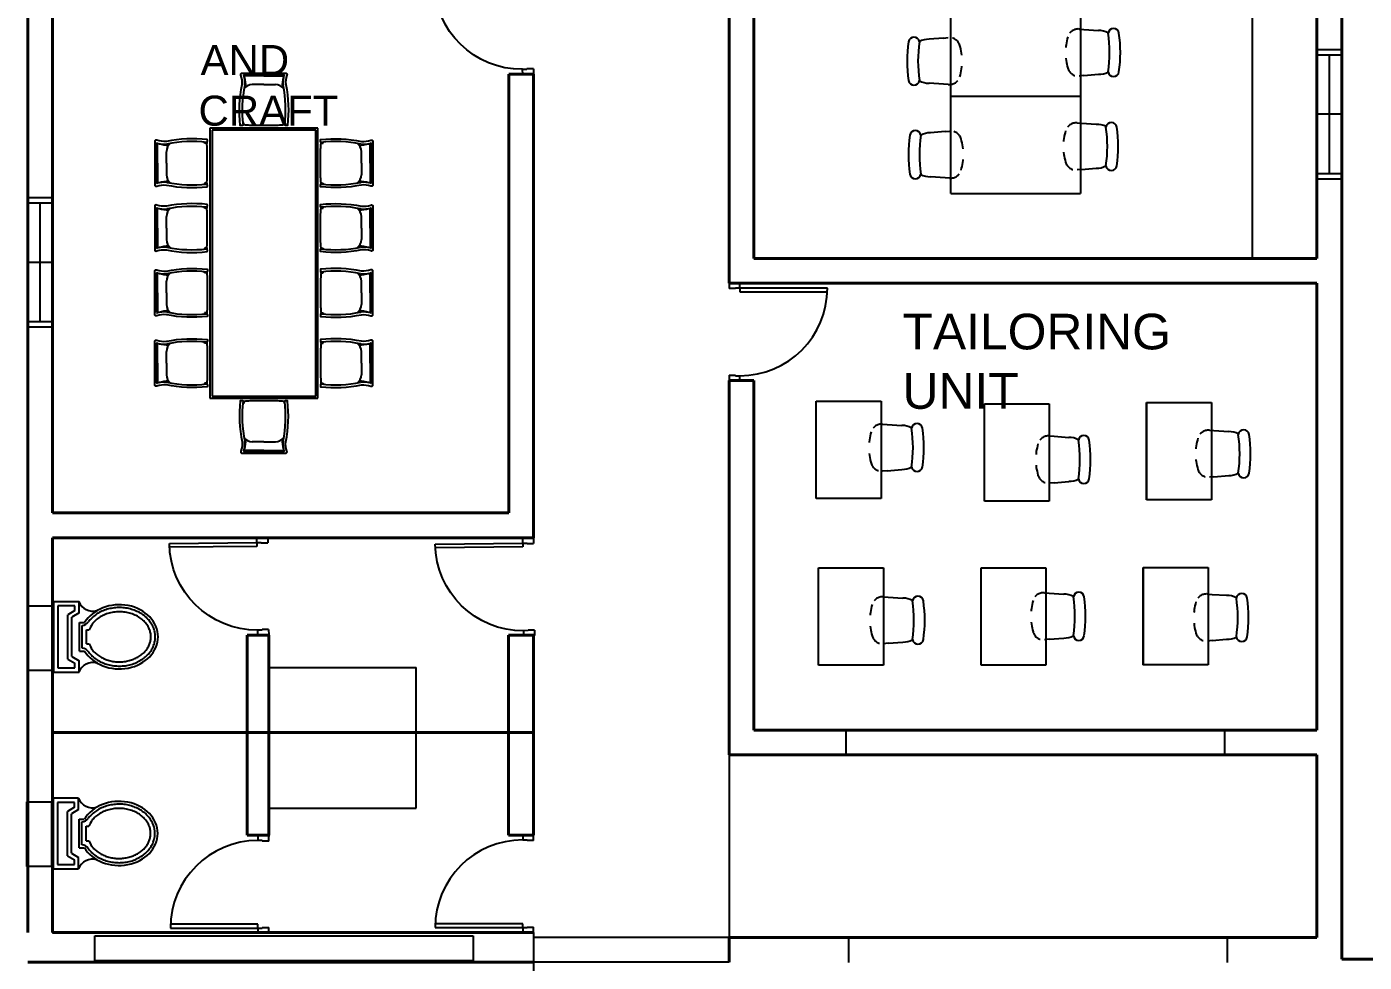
# Model space of a CAD drawing. Header units: metres. Extents: x 9 to 942, y 34 to 176.
# Drawn here: x 238.47 to 250.84, y 78.22 to 86.88 of the extents above; entities that cross this region are included whole.
import ezdxf

# ---------------------------------------------------------------- set-up
doc = ezdxf.new("R2010")
doc.units = ezdxf.units.M
doc.header["$LTSCALE"] = 0.01
doc.header["$MEASUREMENT"] = 0
doc.linetypes.add('HIDDEN2', pattern=[0.1875, 0.125, -0.0625])
for name, color, linetype in [('door space', 1, 'Continuous'), ('ELEVATION', 4, 'Continuous'), ('FURNITURE', 130, 'Continuous'), ('INBUILD', 81, 'Continuous'), ('STAIR', 231, 'Continuous'), ('TEXT', 141, 'Continuous'), ('WINDOW', 10, 'Continuous')]:
    doc.layers.add(name, color=color, linetype=linetype)
doc.layers.add('WALL', color=2, linetype='Continuous', lineweight=40)
doc.styles.get("Standard").update_dxf_attribs({"font": 'arial.ttf'})

msp = doc.modelspace()

# ---------------------------------------------------------------- linework, layer by layer
msp.add_line((238.706, 78.499), (238.704, 78.499))
at = {"layer": 'door space'}
for p, q in [((243.055, 86.439), (243.054, 86.484)), ((243.094, 86.484), (243.054, 86.484)), ((243.154, 86.49), (243.094, 86.489)), ((243.094, 86.484), (243.094, 86.489)), ((243.154, 86.49), (243.155, 86.44)), ((243.155, 86.44), (243.055, 86.439)), ((244.963, 84.505), (244.963, 84.455)), ((245.063, 84.505), (244.963, 84.505)), ((245.063, 84.46), (245.063, 84.505)), ((245.023, 84.455), (244.963, 84.455)), ((245.063, 84.46), (245.023, 84.46)), ((245.023, 84.455), (245.023, 84.46)), ((245.873, 84.46), (245.063, 84.46)), ((245.063, 84.46), (245.063, 84.425)), ((245.063, 84.425), (245.873, 84.425)), ((244.963, 83.655), (244.963, 83.605)), ((244.963, 83.655), (245.023, 83.655)), ((245.023, 83.65), (245.023, 83.655)), ((245.023, 83.65), (245.063, 83.65)), ((245.063, 83.605), (245.063, 83.65)), ((244.963, 83.605), (245.063, 83.605)), ((240.597, 82.151), (240.697, 82.152)), ((240.597, 82.106), (240.597, 82.151)), ((240.697, 82.152), (240.697, 82.102)), ((243.056, 82.145), (243.156, 82.146)), ((243.156, 82.146), (243.156, 82.096)), ((239.787, 82.098), (240.597, 82.106)), ((240.597, 82.071), (239.787, 82.063)), ((240.597, 82.106), (240.637, 82.107)), ((240.597, 82.106), (240.597, 82.071)), ((240.637, 82.102), (240.637, 82.107)), ((240.637, 82.102), (240.697, 82.102)), ((242.246, 82.092), (243.056, 82.1)), ((243.057, 82.065), (242.247, 82.057)), ((243.056, 82.1), (243.056, 82.145)), ((243.056, 82.1), (243.096, 82.101)), ((243.056, 82.1), (243.057, 82.065)), ((243.096, 82.096), (243.096, 82.101)), ((243.096, 82.096), (243.156, 82.096)), ((240.645, 81.297), (240.605, 81.296)), ((240.606, 81.251), (240.605, 81.296)), ((240.645, 81.297), (240.645, 81.302)), ((240.705, 81.302), (240.645, 81.302)), ((240.705, 81.302), (240.706, 81.252)), ((243.104, 81.291), (243.064, 81.29)), ((243.065, 81.245), (243.064, 81.29)), ((243.104, 81.291), (243.104, 81.296)), ((243.164, 81.296), (243.104, 81.296)), ((243.164, 81.296), (243.165, 81.246)), ((240.706, 81.252), (240.606, 81.251)), ((243.165, 81.246), (243.065, 81.245)), ((240.606, 79.394), (240.606, 79.349)), ((240.706, 79.394), (240.606, 79.394)), ((240.646, 79.349), (240.606, 79.349)), ((240.646, 79.349), (240.646, 79.344)), ((240.706, 79.344), (240.646, 79.344)), ((240.706, 79.344), (240.706, 79.394)), ((243.055, 79.399), (243.055, 79.354)), ((243.155, 79.399), (243.055, 79.399)), ((243.095, 79.354), (243.055, 79.354)), ((243.095, 79.354), (243.095, 79.349)), ((243.155, 79.349), (243.095, 79.349)), ((243.155, 79.349), (243.155, 79.399)), ((240.606, 78.574), (239.796, 78.574)), ((240.606, 78.539), (240.606, 78.574)), ((243.055, 78.579), (242.245, 78.579)), ((243.055, 78.544), (243.055, 78.579)), ((239.796, 78.539), (240.606, 78.539)), ((240.606, 78.539), (240.606, 78.494)), ((240.606, 78.539), (240.646, 78.539)), ((240.606, 78.494), (240.706, 78.494)), ((240.646, 78.544), (240.646, 78.539)), ((240.646, 78.544), (240.706, 78.544)), ((240.706, 78.494), (240.706, 78.544)), ((242.245, 78.544), (243.055, 78.544)), ((243.055, 78.544), (243.055, 78.499)), ((243.055, 78.544), (243.095, 78.544)), ((243.055, 78.499), (243.155, 78.499)), ((243.095, 78.549), (243.095, 78.544)), ((243.095, 78.549), (243.155, 78.549)), ((243.155, 78.499), (243.155, 78.549))]:
    msp.add_line(p, q, dxfattribs=at)
at = {"layer": 'door space', "extrusion": (0, 0, -1)}
for centre in [(243.046, 87.294), (240.597, 82.106), (243.056, 82.1)]:
    msp.add_ellipse(centre, major_axis=(-0.578, 0.567), ratio=1, start_param=3.926991, end_param=5.497787, dxfattribs=at)
at = {"layer": 'door space'}
for centre, major_axis in [((245.063, 84.46), (0.573, 0.573)), ((240.606, 78.539), (-0.573, -0.573)), ((243.055, 78.544), (-0.573, -0.573))]:
    msp.add_ellipse(centre, major_axis=major_axis, ratio=1, start_param=3.926991, end_param=5.497787, dxfattribs=at)
at = {"layer": 'ELEVATION'}
for p, q in [((240.706, 80.949), (242.069, 80.949)), ((242.069, 80.349), (242.069, 80.949)), ((242.069, 79.649), (242.069, 80.349)), ((244.963, 80.141), (244.963, 78.453)), ((240.706, 79.649), (242.069, 79.649)), ((243.156, 78.499), (243.156, 75.071))]:
    msp.add_line(p, q, dxfattribs=at)
at = {"layer": 'FURNITURE'}
for p, q in [((247.014, 85.335), (247.014, 88.935)), ((248.214, 88.935), (248.214, 85.335)), ((248.245, 86.854), (248.38, 86.844)), ((246.948, 86.774), (246.813, 86.762)), ((240.661, 86.433), (240.478, 86.433)), ((240.661, 86.424), (240.478, 86.424)), ((240.661, 86.424), (240.478, 86.424)), ((240.661, 86.433), (240.845, 86.433)), ((240.661, 86.424), (240.845, 86.424)), ((240.661, 86.424), (240.845, 86.424)), ((246.948, 86.346), (246.813, 86.356)), ((248.245, 86.426), (248.38, 86.438)), ((240.661, 86.343), (240.554, 86.343)), ((240.661, 86.343), (240.768, 86.343)), ((247.014, 86.235), (248.214, 86.235)), ((240.476, 85.989), (240.466, 85.989)), ((240.476, 85.989), (240.467, 85.985)), ((240.477, 85.97), (240.476, 85.989)), ((240.845, 85.97), (240.847, 85.989)), ((240.847, 85.989), (240.856, 85.989)), ((240.847, 85.989), (240.856, 85.985)), ((248.225, 85.985), (248.36, 85.976)), ((240.161, 85.941), (240.161, 83.441)), ((241.161, 85.941), (240.161, 85.941)), ((240.181, 85.921), (240.181, 83.461)), ((241.141, 85.921), (240.181, 85.921)), ((241.141, 83.461), (241.141, 85.921)), ((241.161, 83.441), (241.161, 85.941)), ((246.961, 85.909), (246.826, 85.897)), ((239.669, 85.616), (239.669, 85.799)), ((239.677, 85.616), (239.677, 85.799)), ((239.678, 85.616), (239.678, 85.799)), ((240.113, 85.801), (240.113, 85.811)), ((240.113, 85.801), (240.117, 85.81)), ((240.132, 85.799), (240.113, 85.801)), ((241.19, 85.799), (241.209, 85.801)), ((241.209, 85.801), (241.205, 85.81)), ((241.209, 85.801), (241.209, 85.811)), ((241.644, 85.616), (241.644, 85.799)), ((241.644, 85.616), (241.644, 85.799)), ((241.653, 85.616), (241.653, 85.799)), ((239.669, 85.616), (239.669, 85.432)), ((239.677, 85.616), (239.677, 85.432)), ((239.678, 85.616), (239.678, 85.432)), ((239.759, 85.616), (239.759, 85.722)), ((239.759, 85.616), (239.759, 85.509)), ((241.563, 85.616), (241.563, 85.722)), ((241.563, 85.616), (241.563, 85.509)), ((241.644, 85.616), (241.644, 85.432)), ((241.644, 85.616), (241.644, 85.432)), ((241.653, 85.616), (241.653, 85.432)), ((246.961, 85.481), (246.826, 85.49)), ((248.225, 85.557), (248.36, 85.569)), ((240.132, 85.432), (240.113, 85.43)), ((240.113, 85.43), (240.113, 85.42)), ((240.113, 85.43), (240.117, 85.421)), ((241.19, 85.432), (241.209, 85.43)), ((241.209, 85.43), (241.205, 85.421)), ((241.209, 85.43), (241.209, 85.42)), ((247.014, 85.335), (248.214, 85.335)), ((239.669, 85.016), (239.669, 85.199)), ((239.677, 85.016), (239.677, 85.199)), ((239.678, 85.016), (239.678, 85.199)), ((239.759, 85.016), (239.759, 85.122)), ((240.113, 85.201), (240.113, 85.211)), ((240.113, 85.201), (240.117, 85.21)), ((240.132, 85.199), (240.113, 85.201)), ((241.19, 85.199), (241.209, 85.201)), ((241.209, 85.201), (241.205, 85.21)), ((241.209, 85.201), (241.209, 85.211)), ((241.563, 85.016), (241.563, 85.122)), ((241.644, 85.016), (241.644, 85.199)), ((241.644, 85.016), (241.644, 85.199)), ((241.653, 85.016), (241.653, 85.199)), ((239.669, 85.016), (239.669, 84.832)), ((239.677, 85.016), (239.677, 84.832)), ((239.678, 85.016), (239.678, 84.832)), ((239.759, 85.016), (239.759, 84.909)), ((241.563, 85.016), (241.563, 84.909)), ((241.644, 85.016), (241.644, 84.832)), ((241.644, 85.016), (241.644, 84.832)), ((241.653, 85.016), (241.653, 84.832)), ((240.132, 84.832), (240.113, 84.83)), ((240.113, 84.83), (240.113, 84.82)), ((240.113, 84.83), (240.117, 84.821)), ((241.19, 84.832), (241.209, 84.83)), ((241.209, 84.83), (241.205, 84.821)), ((241.209, 84.83), (241.209, 84.82)), ((239.669, 84.416), (239.669, 84.6)), ((239.677, 84.416), (239.677, 84.6)), ((239.678, 84.416), (239.678, 84.6)), ((239.759, 84.416), (239.759, 84.523)), ((240.113, 84.602), (240.113, 84.611)), ((240.113, 84.602), (240.117, 84.611)), ((240.132, 84.6), (240.113, 84.602)), ((241.19, 84.6), (241.209, 84.602)), ((241.209, 84.602), (241.205, 84.611)), ((241.209, 84.602), (241.209, 84.611)), ((241.563, 84.416), (241.563, 84.523)), ((241.644, 84.416), (241.644, 84.6)), ((241.644, 84.416), (241.644, 84.6)), ((241.653, 84.416), (241.653, 84.6)), ((239.669, 84.416), (239.669, 84.233)), ((239.677, 84.416), (239.677, 84.233)), ((239.678, 84.416), (239.678, 84.233)), ((239.759, 84.416), (239.759, 84.309)), ((241.563, 84.416), (241.563, 84.309)), ((241.644, 84.416), (241.644, 84.233)), ((241.644, 84.416), (241.644, 84.233)), ((241.653, 84.416), (241.653, 84.233)), ((240.132, 84.232), (240.113, 84.231)), ((240.113, 84.231), (240.117, 84.222)), ((240.113, 84.231), (240.113, 84.221)), ((241.19, 84.232), (241.209, 84.231)), ((241.209, 84.231), (241.205, 84.222)), ((241.209, 84.231), (241.209, 84.221)), ((239.669, 83.766), (239.669, 83.95)), ((239.677, 83.766), (239.677, 83.95)), ((239.678, 83.766), (239.678, 83.95)), ((240.113, 83.952), (240.113, 83.961)), ((240.113, 83.952), (240.117, 83.961)), ((240.132, 83.95), (240.113, 83.952)), ((241.19, 83.95), (241.209, 83.952)), ((241.209, 83.952), (241.205, 83.961)), ((241.209, 83.952), (241.209, 83.961)), ((241.644, 83.766), (241.644, 83.95)), ((241.644, 83.766), (241.644, 83.95)), ((241.653, 83.766), (241.653, 83.95)), ((239.669, 83.766), (239.669, 83.583)), ((239.677, 83.766), (239.677, 83.583)), ((239.678, 83.766), (239.678, 83.583)), ((239.759, 83.766), (239.759, 83.873)), ((239.759, 83.766), (239.759, 83.659)), ((241.563, 83.766), (241.563, 83.873)), ((241.563, 83.766), (241.563, 83.659)), ((241.644, 83.766), (241.644, 83.583)), ((241.644, 83.766), (241.644, 83.583)), ((241.653, 83.766), (241.653, 83.583)), ((240.132, 83.582), (240.113, 83.581)), ((240.113, 83.581), (240.117, 83.572)), ((240.113, 83.581), (240.113, 83.571)), ((241.19, 83.582), (241.209, 83.581)), ((241.209, 83.581), (241.205, 83.572)), ((241.209, 83.581), (241.209, 83.571)), ((240.161, 83.441), (241.161, 83.441)), ((240.181, 83.461), (241.141, 83.461)), ((240.476, 83.393), (240.466, 83.393)), ((240.476, 83.393), (240.467, 83.397)), ((240.477, 83.412), (240.476, 83.393)), ((240.845, 83.412), (240.847, 83.393)), ((240.847, 83.393), (240.856, 83.397)), ((240.847, 83.393), (240.856, 83.393)), ((245.77, 82.514), (245.77, 83.414)), ((245.77, 83.414), (246.37, 83.414)), ((246.37, 83.414), (246.37, 82.514)), ((247.325, 82.488), (247.325, 83.388)), ((247.325, 83.388), (247.925, 83.388)), ((247.925, 83.388), (247.925, 82.488)), ((248.825, 82.502), (248.825, 83.402)), ((248.825, 83.402), (249.425, 83.402)), ((248.825, 83.388), (248.825, 82.502)), ((249.425, 83.402), (249.425, 82.502)), ((246.427, 83.199), (246.562, 83.189)), ((249.449, 83.142), (249.585, 83.132)), ((240.661, 83.039), (240.554, 83.039)), ((240.661, 83.039), (240.768, 83.039)), ((247.97, 83.089), (248.105, 83.079)), ((240.661, 82.958), (240.478, 82.958)), ((240.661, 82.957), (240.478, 82.957)), ((240.661, 82.949), (240.478, 82.949)), ((240.661, 82.958), (240.845, 82.958)), ((240.661, 82.957), (240.845, 82.957)), ((240.661, 82.949), (240.845, 82.949)), ((246.427, 82.771), (246.562, 82.783)), ((247.97, 82.66), (248.105, 82.672)), ((249.449, 82.714), (249.585, 82.726)), ((246.37, 82.514), (245.77, 82.514)), ((247.925, 82.488), (247.325, 82.488)), ((249.425, 82.502), (248.825, 82.502)), ((245.791, 80.973), (245.791, 81.873)), ((245.791, 81.873), (246.391, 81.873)), ((246.391, 81.873), (246.391, 80.973)), ((247.295, 80.971), (247.295, 81.871)), ((247.295, 81.871), (247.895, 81.871)), ((247.895, 81.871), (247.895, 80.971)), ((248.795, 80.974), (248.795, 81.874)), ((248.795, 81.874), (249.395, 81.874)), ((248.795, 81.871), (248.795, 80.971)), ((249.395, 81.874), (249.395, 80.974)), ((246.436, 81.602), (246.571, 81.592)), ((247.924, 81.639), (248.059, 81.629)), ((249.431, 81.627), (249.566, 81.618)), ((246.436, 81.174), (246.571, 81.186)), ((247.924, 81.211), (248.059, 81.223)), ((249.431, 81.199), (249.566, 81.211)), ((246.391, 80.973), (245.791, 80.973)), ((247.797, 80.971), (247.295, 80.971)), ((247.895, 80.971), (247.295, 80.971)), ((249.395, 80.974), (248.795, 80.974))]:
    msp.add_line(p, q, dxfattribs=at)
at = {"layer": 'FURNITURE', "linetype": 'Continuous'}
for p, q in [((238.951, 81.559, -0.001), (238.716, 81.559, -0.001)), ((238.716, 81.559, -0.001), (238.716, 80.907, -0.001)), ((238.951, 81.455, -0.001), (238.951, 81.559, -0.001)), ((238.755, 81.52, -0.001), (238.755, 80.946, -0.001)), ((238.911, 81.52, -0.001), (238.755, 81.52, -0.001)), ((238.911, 81.477, -0.001), (238.846, 81.438, -0.001)), ((238.846, 81.028, -0.001), (238.846, 81.438, -0.001)), ((238.951, 81.455, -0.001), (238.885, 81.416, -0.001)), ((238.885, 81.051, -0.001), (238.885, 81.416, -0.001)), ((238.911, 81.477, -0.001), (238.911, 81.52, -0.001)), ((238.955, 81.366, -0.001), (239.003, 81.366, -0.001)), ((238.955, 81.102, -0.001), (238.955, 81.366, -0.001)), ((238.981, 81.128, -0.001), (238.981, 81.34, -0.001)), ((239.02, 81.3, -0.001), (239.045, 81.3, -0.001)), ((239.02, 81.168, -0.001), (239.02, 81.3, -0.001)), ((239.02, 81.168, -0.001), (239.045, 81.168, -0.001)), ((238.885, 81.051, -0.001), (238.951, 81.011, -0.001)), ((238.955, 81.102, -0.001), (239.003, 81.102, -0.001)), ((238.755, 80.946, -0.001), (238.911, 80.946, -0.001)), ((238.846, 81.028, -0.001), (238.911, 80.989, -0.001)), ((238.911, 80.946, -0.001), (238.911, 80.989, -0.001)), ((238.951, 80.907, -0.001), (238.951, 81.011, -0.001)), ((238.716, 80.907, -0.001), (238.951, 80.907, -0.001)), ((238.947, 79.74, -0.001), (238.713, 79.74, -0.001)), ((238.713, 79.74, -0.001), (238.713, 79.088, -0.001)), ((238.752, 79.701, -0.001), (238.752, 79.127, -0.001)), ((238.908, 79.701, -0.001), (238.752, 79.701, -0.001)), ((238.908, 79.658, -0.001), (238.908, 79.701, -0.001)), ((238.947, 79.636, -0.001), (238.947, 79.74, -0.001)), ((238.908, 79.658, -0.001), (238.843, 79.619, -0.001)), ((238.843, 79.209, -0.001), (238.843, 79.619, -0.001)), ((238.947, 79.636, -0.001), (238.882, 79.597, -0.001)), ((238.882, 79.231, -0.001), (238.882, 79.597, -0.001)), ((238.952, 79.546, -0.001), (239, 79.546, -0.001)), ((238.952, 79.283, -0.001), (238.952, 79.546, -0.001)), ((238.978, 79.309, -0.001), (238.978, 79.521, -0.001)), ((239.017, 79.481, -0.001), (239.042, 79.481, -0.001)), ((239.017, 79.348, -0.001), (239.017, 79.481, -0.001)), ((239.017, 79.348, -0.001), (239.042, 79.348, -0.001)), ((238.843, 79.209, -0.001), (238.908, 79.17, -0.001)), ((238.882, 79.231, -0.001), (238.947, 79.192, -0.001)), ((238.947, 79.088, -0.001), (238.947, 79.192, -0.001)), ((238.952, 79.283, -0.001), (239, 79.283, -0.001)), ((238.713, 79.088, -0.001), (238.947, 79.088, -0.001)), ((238.752, 79.127, -0.001), (238.908, 79.127, -0.001)), ((238.908, 79.127, -0.001), (238.908, 79.17, -0.001))]:
    msp.add_line(p, q, dxfattribs=at)
at = {"layer": 'FURNITURE', "linetype": 'HIDDEN2', "ltscale": 0.03}
for points in [[(248.245, 86.426), (248.202, 86.422, -0.358502), (248.096, 86.495, -0.141508), (248.096, 86.784, -0.358502), (248.202, 86.857), (248.245, 86.854)], [(246.948, 86.774), (246.991, 86.778, -0.358502), (247.098, 86.705, -0.141508), (247.098, 86.416, -0.358502), (246.991, 86.343), (246.948, 86.346)], [(248.225, 85.557), (248.182, 85.553, -0.358502), (248.076, 85.626, -0.141508), (248.076, 85.915, -0.358502), (248.182, 85.988), (248.225, 85.985)], [(246.961, 85.909), (247.004, 85.913, -0.358502), (247.11, 85.84, -0.141508), (247.11, 85.551, -0.358502), (247.004, 85.478), (246.961, 85.481)], [(246.427, 82.771), (246.384, 82.767, -0.358502), (246.278, 82.84, -0.141508), (246.278, 83.129, -0.358502), (246.384, 83.202), (246.427, 83.199)], [(249.449, 82.714), (249.407, 82.71, -0.358502), (249.3, 82.783, -0.141508), (249.3, 83.072, -0.358502), (249.407, 83.145), (249.449, 83.142)], [(247.97, 82.66), (247.927, 82.657, -0.358502), (247.821, 82.73, -0.141508), (247.821, 83.019, -0.358502), (247.927, 83.092), (247.97, 83.089)], [(246.436, 81.174), (246.393, 81.17, -0.358502), (246.287, 81.243, -0.141508), (246.287, 81.532, -0.358502), (246.393, 81.605), (246.436, 81.602)], [(247.924, 81.211), (247.881, 81.207, -0.358502), (247.775, 81.28, -0.141508), (247.775, 81.569, -0.358502), (247.881, 81.642), (247.924, 81.639)], [(249.431, 81.199), (249.388, 81.195, -0.358502), (249.282, 81.268, -0.141508), (249.282, 81.557, -0.358502), (249.388, 81.63), (249.431, 81.627)]]:
    msp.add_lwpolyline(points, format="xyb", dxfattribs=at)
at = {"layer": 'FURNITURE'}
for points in [[(240.873, 86.431, 0.102523), (240.863, 86.343, -0.080461), (240.879, 85.966, -0.3023), (240.854, 85.969, 0.197932), (240.845, 85.97, -0.028193), (240.791, 85.966), (240.661, 85.966), (240.531, 85.966, -0.028193), (240.477, 85.97, 0.197932), (240.468, 85.969, -0.3023), (240.443, 85.966, -0.080461), (240.459, 86.343, 0.102523), (240.449, 86.431, -0.587111), (240.46, 86.45), (240.862, 86.45, -0.587111)], [(239.671, 85.404, -0.102523), (239.759, 85.414, 0.080461), (240.136, 85.398, 0.3023), (240.133, 85.423, -0.197932), (240.132, 85.432, 0.028193), (240.136, 85.486), (240.136, 85.616), (240.136, 85.746, 0.028193), (240.132, 85.8, -0.197932), (240.133, 85.809, 0.3023), (240.136, 85.834, 0.080461), (239.759, 85.818, -0.102523), (239.671, 85.828, 0.587111), (239.652, 85.817), (239.652, 85.415, 0.587111)], [(241.651, 85.404, 0.102523), (241.563, 85.414, -0.080461), (241.186, 85.398, -0.3023), (241.189, 85.423, 0.197932), (241.19, 85.432, -0.028193), (241.186, 85.486), (241.186, 85.616), (241.186, 85.746, -0.028193), (241.19, 85.8, 0.197932), (241.189, 85.809, -0.3023), (241.186, 85.834, -0.080461), (241.563, 85.818, 0.102523), (241.651, 85.828, -0.587111), (241.67, 85.817), (241.67, 85.415, -0.587111)], [(239.671, 84.804, -0.102523), (239.759, 84.814, 0.080461), (240.136, 84.798, 0.3023), (240.133, 84.823, -0.197932), (240.132, 84.832, 0.028193), (240.136, 84.886), (240.136, 85.016), (240.136, 85.146, 0.028193), (240.132, 85.2, -0.197932), (240.133, 85.209, 0.3023), (240.136, 85.234, 0.080461), (239.759, 85.218, -0.102523), (239.671, 85.228, 0.587111), (239.652, 85.217), (239.652, 84.815, 0.587111)], [(241.651, 84.804, 0.102523), (241.563, 84.814, -0.080461), (241.186, 84.798, -0.3023), (241.189, 84.823, 0.197932), (241.19, 84.832, -0.028193), (241.186, 84.886), (241.186, 85.016), (241.186, 85.146, -0.028193), (241.19, 85.2, 0.197932), (241.189, 85.209, -0.3023), (241.186, 85.234, -0.080461), (241.563, 85.218, 0.102523), (241.651, 85.228, -0.587111), (241.67, 85.217), (241.67, 84.815, -0.587111)], [(239.671, 84.628, 0.102523), (239.759, 84.618, -0.080461), (240.136, 84.634, -0.3023), (240.133, 84.609, 0.197932), (240.132, 84.6, -0.028193), (240.136, 84.546), (240.136, 84.416), (240.136, 84.286, -0.028193), (240.132, 84.232, 0.197932), (240.133, 84.223, -0.3023), (240.136, 84.198, -0.080461), (239.759, 84.214, 0.102523), (239.671, 84.204, -0.587111), (239.652, 84.215), (239.652, 84.617, -0.587111)], [(241.651, 84.628, -0.102523), (241.563, 84.618, 0.080461), (241.186, 84.634, 0.3023), (241.189, 84.609, -0.197932), (241.19, 84.6, 0.028193), (241.186, 84.546), (241.186, 84.416), (241.186, 84.286, 0.028193), (241.19, 84.232, -0.197932), (241.189, 84.223, 0.3023), (241.186, 84.198, 0.080461), (241.563, 84.214, -0.102523), (241.651, 84.204, 0.587111), (241.67, 84.215), (241.67, 84.617, 0.587111)], [(239.671, 83.978, 0.102523), (239.759, 83.968, -0.080461), (240.136, 83.984, -0.3023), (240.133, 83.959, 0.197932), (240.132, 83.95, -0.028193), (240.136, 83.896), (240.136, 83.766), (240.136, 83.636, -0.028193), (240.132, 83.582, 0.197932), (240.133, 83.573, -0.3023), (240.136, 83.548, -0.080461), (239.759, 83.564, 0.102523), (239.671, 83.554, -0.587111), (239.652, 83.565), (239.652, 83.967, -0.587111)], [(241.651, 83.978, -0.102523), (241.563, 83.968, 0.080461), (241.186, 83.984, 0.3023), (241.189, 83.959, -0.197932), (241.19, 83.95, 0.028193), (241.186, 83.896), (241.186, 83.766), (241.186, 83.636, 0.028193), (241.19, 83.582, -0.197932), (241.189, 83.573, 0.3023), (241.186, 83.548, 0.080461), (241.563, 83.564, -0.102523), (241.651, 83.554, 0.587111), (241.67, 83.565), (241.67, 83.967, 0.587111)], [(240.873, 82.951, -0.102523), (240.863, 83.039, 0.080461), (240.879, 83.416, 0.3023), (240.854, 83.413, -0.197932), (240.845, 83.412, 0.028193), (240.791, 83.416), (240.661, 83.416), (240.531, 83.416, 0.028193), (240.477, 83.412, -0.197932), (240.468, 83.413, 0.3023), (240.443, 83.416, 0.080461), (240.459, 83.039, -0.102523), (240.449, 82.951, 0.587111), (240.46, 82.932), (240.862, 82.932, 0.587111)]]:
    msp.add_lwpolyline(points, format="xyb", close=True, dxfattribs=at)
for centre, radius, start, end in [((248.52, 86.811), 0.0508, 8.4555, 171.5445), ((247.829, 86.56), 1.219, 171.5445, 188.4555), ((246.674, 86.732), 0.0508, 8.4555, 171.5445), ((247.93, 86.56), 1.219, 171.5445, 188.4555), ((246.813, 86.559), 0.203, 90, 116.2122), ((248.38, 86.641), 0.203, 63.618, 90), ((247.264, 86.64), 1.219, 351.5445, 8.4555), ((247.364, 86.64), 1.219, 351.5445, 8.4555), ((240.478, 86.43), 0.00242, 100.345, 201.3742), ((240.244, 86.363), 0.241, 354.5513, 15.9626), ((240.478, 86.424), 0.000725, 87.3762, 197.5208), ((240.478, 86.423), 0.000433, 71.7715, 189.2202), ((240.178, 86.315), 0.317, 1.1591, 17.5641), ((241.145, 86.315), 0.317, 162.4359, 178.8409), ((241.078, 86.363), 0.241, 164.0374, 185.4487), ((240.845, 86.43), 0.00242, 338.6258, 79.655), ((240.845, 86.423), 0.000433, 350.7798, 108.2285), ((240.845, 86.424), 0.000725, 342.4792, 92.6238), ((246.674, 86.388), 0.0508, 188.4555, 351.5445), ((246.813, 86.559), 0.203, 243.618, 270), ((248.38, 86.641), 0.203, 270, 296.2122), ((248.52, 86.468), 0.0508, 188.4555, 351.5445), ((241.614, 86.106), 1.154, 168.4357, 186.8363), ((240.555, 86.245), 0.0978, 90.5164, 143.1927), ((240.767, 86.245), 0.0978, 36.8073, 89.4836), ((239.708, 86.106), 1.154, 353.1637, 11.5643), ((248.5, 85.943), 0.0508, 8.4555, 171.5445), ((240.474, 85.958), 0.012, 71.7536, 116.5375), ((240.849, 85.958), 0.012, 63.4625, 108.2464), ((247.842, 85.695), 1.219, 171.5445, 188.4555), ((246.686, 85.867), 0.0508, 8.4555, 171.5445), ((247.943, 85.695), 1.219, 171.5445, 188.4555), ((246.826, 85.694), 0.203, 90, 116.2122), ((248.36, 85.772), 0.203, 63.618, 90), ((247.244, 85.771), 1.219, 351.5445, 8.4555), ((247.344, 85.771), 1.219, 351.5445, 8.4555), ((239.672, 85.799), 0.00242, 68.6258, 169.655), ((239.739, 86.033), 0.241, 254.0374, 275.4487), ((239.678, 85.799), 0.000725, 72.4792, 182.6238), ((239.679, 85.799), 0.000433, 80.7798, 198.2285), ((239.787, 86.099), 0.317, 252.4359, 268.8409), ((239.857, 85.722), 0.0978, 126.8073, 179.4836), ((239.996, 84.662), 1.154, 83.1637, 101.5643), ((240.144, 85.803), 0.012, 153.4625, 198.2464), ((241.326, 84.662), 1.154, 78.4357, 96.8363), ((241.178, 85.803), 0.012, 341.7536, 26.5375), ((241.465, 85.722), 0.0978, 0.5164, 53.1927), ((241.535, 86.099), 0.317, 271.1591, 287.5641), ((241.583, 86.033), 0.241, 264.5513, 285.9626), ((241.643, 85.799), 0.000433, 341.7715, 99.2202), ((241.644, 85.799), 0.000725, 357.3762, 107.5208), ((241.65, 85.799), 0.00242, 10.345, 111.3742), ((239.857, 85.51), 0.0978, 180.5164, 233.1927), ((241.465, 85.51), 0.0978, 306.8073, 359.4836), ((246.686, 85.523), 0.0508, 188.4555, 351.5445), ((246.826, 85.694), 0.203, 243.618, 270), ((248.36, 85.772), 0.203, 270, 296.2122), ((248.5, 85.599), 0.0508, 188.4555, 351.5445), ((239.672, 85.432), 0.00242, 190.345, 291.3742), ((239.739, 85.198), 0.241, 84.5513, 105.9626), ((239.678, 85.432), 0.000725, 177.3762, 287.5208), ((239.679, 85.432), 0.000433, 161.7715, 279.2202), ((239.787, 85.132), 0.317, 91.1591, 107.5641), ((239.996, 86.569), 1.154, 258.4357, 276.8363), ((240.144, 85.428), 0.012, 161.7536, 206.5375), ((241.326, 86.569), 1.154, 263.1637, 281.5643), ((241.178, 85.428), 0.012, 333.4625, 18.2464), ((241.535, 85.132), 0.317, 72.4359, 88.8409), ((241.583, 85.198), 0.241, 74.0374, 95.4487), ((241.643, 85.432), 0.000433, 260.7798, 18.2285), ((241.644, 85.432), 0.000725, 252.4792, 2.6238), ((241.65, 85.432), 0.00242, 248.6258, 349.655), ((239.672, 85.199), 0.00242, 68.6258, 169.655), ((239.739, 85.433), 0.241, 254.0374, 275.4487), ((239.678, 85.199), 0.000725, 72.4792, 182.6238), ((239.679, 85.199), 0.000433, 80.7798, 198.2285), ((239.787, 85.499), 0.317, 252.4359, 268.8409), ((239.857, 85.122), 0.0978, 126.8073, 179.4836), ((239.996, 84.062), 1.154, 83.1637, 101.5643), ((240.144, 85.203), 0.012, 153.4625, 198.2464), ((241.326, 84.062), 1.154, 78.4357, 96.8363), ((241.178, 85.203), 0.012, 341.7536, 26.5375), ((241.465, 85.122), 0.0978, 0.5164, 53.1927), ((241.535, 85.499), 0.317, 271.1591, 287.5641), ((241.583, 85.433), 0.241, 264.5513, 285.9626), ((241.643, 85.199), 0.000433, 341.7715, 99.2202), ((241.644, 85.199), 0.000725, 357.3762, 107.5208), ((241.65, 85.199), 0.00242, 10.345, 111.3742), ((239.857, 84.91), 0.0978, 180.5164, 233.1927), ((241.465, 84.91), 0.0978, 306.8073, 359.4836), ((239.672, 84.832), 0.00242, 190.345, 291.3742), ((239.739, 84.598), 0.241, 84.5513, 105.9626), ((239.678, 84.832), 0.000725, 177.3762, 287.5208), ((239.679, 84.832), 0.000433, 161.7715, 279.2202), ((239.787, 84.532), 0.317, 91.1591, 107.5641), ((239.996, 85.969), 1.154, 258.4357, 276.8363), ((240.144, 84.828), 0.012, 161.7536, 206.5375), ((241.326, 85.969), 1.154, 263.1637, 281.5643), ((241.178, 84.828), 0.012, 333.4625, 18.2464), ((241.535, 84.532), 0.317, 72.4359, 88.8409), ((241.583, 84.598), 0.241, 74.0374, 95.4487), ((241.643, 84.832), 0.000433, 260.7798, 18.2285), ((241.644, 84.832), 0.000725, 252.4792, 2.6238), ((241.65, 84.832), 0.00242, 248.6258, 349.655), ((239.672, 84.6), 0.00242, 68.6258, 169.655), ((239.739, 84.833), 0.241, 254.0374, 275.4487), ((239.678, 84.6), 0.000725, 72.4792, 182.6238), ((239.679, 84.6), 0.000433, 80.7798, 198.2285), ((239.787, 84.9), 0.317, 252.4359, 268.8409), ((239.857, 84.522), 0.0978, 126.8073, 179.4836), ((239.996, 83.463), 1.154, 83.1637, 101.5643), ((240.144, 84.604), 0.012, 153.4625, 198.2464), ((241.326, 83.463), 1.154, 78.4357, 96.8363), ((241.178, 84.604), 0.012, 341.7536, 26.5375), ((241.465, 84.522), 0.0978, 0.5164, 53.1927), ((241.535, 84.9), 0.317, 271.1591, 287.5641), ((241.583, 84.833), 0.241, 264.5513, 285.9626), ((241.643, 84.6), 0.000433, 341.7715, 99.2202), ((241.644, 84.6), 0.000725, 357.3762, 107.5208), ((241.65, 84.6), 0.00242, 10.345, 111.3742), ((239.787, 83.933), 0.317, 91.1591, 107.5641), ((239.857, 84.31), 0.0978, 180.5164, 233.1927), ((241.465, 84.31), 0.0978, 306.8073, 359.4836), ((241.535, 83.933), 0.317, 72.4359, 88.8409), ((239.672, 84.233), 0.00242, 190.345, 291.3742), ((239.739, 83.999), 0.241, 84.5513, 105.9626), ((239.678, 84.233), 0.000725, 177.3762, 287.5208), ((239.679, 84.233), 0.000433, 161.7715, 279.2202), ((239.996, 85.369), 1.154, 258.4357, 276.8363), ((240.144, 84.229), 0.012, 161.7536, 206.5375), ((241.326, 85.369), 1.154, 263.1637, 281.5643), ((241.178, 84.229), 0.012, 333.4625, 18.2464), ((241.583, 83.999), 0.241, 74.0374, 95.4487), ((241.643, 84.233), 0.000433, 260.7798, 18.2285), ((241.644, 84.233), 0.000725, 252.4792, 2.6238), ((241.65, 84.233), 0.00242, 248.6258, 349.655), ((239.672, 83.95), 0.00242, 68.6258, 169.655), ((239.739, 84.183), 0.241, 254.0374, 275.4487), ((239.678, 83.95), 0.000725, 72.4792, 182.6238), ((239.679, 83.95), 0.000433, 80.7798, 198.2285), ((239.787, 84.25), 0.317, 252.4359, 268.8409), ((239.857, 83.872), 0.0978, 126.8073, 179.4836), ((239.996, 82.813), 1.154, 83.1637, 101.5643), ((240.144, 83.954), 0.012, 153.4625, 198.2464), ((241.326, 82.813), 1.154, 78.4357, 96.8363), ((241.178, 83.954), 0.012, 341.7536, 26.5375), ((241.465, 83.872), 0.0978, 0.5164, 53.1927), ((241.535, 84.25), 0.317, 271.1591, 287.5641), ((241.583, 84.183), 0.241, 264.5513, 285.9626), ((241.643, 83.95), 0.000433, 341.7715, 99.2202), ((241.644, 83.95), 0.000725, 357.3762, 107.5208), ((241.65, 83.95), 0.00242, 10.345, 111.3742), ((239.857, 83.66), 0.0978, 180.5164, 233.1927), ((241.465, 83.66), 0.0978, 306.8073, 359.4836), ((239.672, 83.583), 0.00242, 190.345, 291.3742), ((239.739, 83.349), 0.241, 84.5513, 105.9626), ((239.678, 83.583), 0.000725, 177.3762, 287.5208), ((239.679, 83.583), 0.000433, 161.7715, 279.2202), ((239.787, 83.283), 0.317, 91.1591, 107.5641), ((239.996, 84.719), 1.154, 258.4357, 276.8363), ((240.144, 83.579), 0.012, 161.7536, 206.5375), ((241.326, 84.719), 1.154, 263.1637, 281.5643), ((241.178, 83.579), 0.012, 333.4625, 18.2464), ((241.535, 83.283), 0.317, 72.4359, 88.8409), ((241.583, 83.349), 0.241, 74.0374, 95.4487), ((241.643, 83.583), 0.000433, 260.7798, 18.2285), ((241.644, 83.583), 0.000725, 252.4792, 2.6238), ((241.65, 83.583), 0.00242, 248.6258, 349.655), ((241.614, 83.276), 1.154, 173.1637, 191.5643), ((240.474, 83.424), 0.012, 243.4625, 288.2464), ((239.708, 83.276), 1.154, 348.4357, 6.8363), ((240.849, 83.424), 0.012, 251.7536, 296.5375), ((246.562, 82.986), 0.203, 63.618, 90), ((246.702, 83.156), 0.0508, 8.4555, 171.5445), ((245.446, 82.984), 1.219, 351.5445, 8.4555), ((245.546, 82.984), 1.219, 351.5445, 8.4555), ((249.724, 83.099), 0.0508, 8.4555, 171.5445), ((240.244, 83.019), 0.241, 344.0374, 5.4487), ((240.555, 83.137), 0.0978, 216.8073, 269.4836), ((240.178, 83.067), 0.317, 342.4359, 358.8409), ((240.767, 83.137), 0.0978, 270.5164, 323.1927), ((241.145, 83.067), 0.317, 181.1591, 197.5641), ((241.078, 83.019), 0.241, 174.5513, 195.9626), ((248.105, 82.876), 0.203, 63.618, 90), ((248.245, 83.046), 0.0508, 8.4555, 171.5445), ((246.989, 82.874), 1.219, 351.5445, 8.4555), ((247.089, 82.874), 1.219, 351.5445, 8.4555), ((249.585, 82.929), 0.203, 63.618, 90), ((248.468, 82.927), 1.219, 351.5445, 8.4555), ((248.569, 82.927), 1.219, 351.5445, 8.4555), ((240.478, 82.952), 0.00242, 158.6258, 259.655), ((240.478, 82.959), 0.000433, 170.7798, 288.2285), ((240.478, 82.958), 0.000725, 162.4792, 272.6238), ((240.845, 82.959), 0.000433, 251.7715, 9.2202), ((240.845, 82.958), 0.000725, 267.3762, 17.5208), ((240.845, 82.952), 0.00242, 280.345, 21.3742), ((246.562, 82.986), 0.203, 270, 296.2122), ((246.702, 82.813), 0.0508, 188.4555, 351.5445), ((248.105, 82.876), 0.203, 270, 296.2122), ((248.245, 82.702), 0.0508, 188.4555, 351.5445), ((249.585, 82.929), 0.203, 270, 296.2122), ((249.724, 82.756), 0.0508, 188.4555, 351.5445), ((246.571, 81.389), 0.203, 63.618, 90), ((246.711, 81.559), 0.0508, 8.4555, 171.5445), ((245.455, 81.387), 1.219, 351.5445, 8.4555), ((245.555, 81.387), 1.219, 351.5445, 8.4555), ((248.059, 81.426), 0.203, 63.618, 90), ((248.199, 81.596), 0.0508, 8.4555, 171.5445), ((246.943, 81.424), 1.219, 351.5445, 8.4555), ((247.043, 81.424), 1.219, 351.5445, 8.4555), ((249.566, 81.414), 0.203, 63.618, 90), ((249.706, 81.585), 0.0508, 8.4555, 171.5445), ((248.45, 81.413), 1.219, 351.5445, 8.4555), ((248.55, 81.413), 1.219, 351.5445, 8.4555), ((246.571, 81.389), 0.203, 270, 296.2122), ((246.711, 81.216), 0.0508, 188.4555, 351.5445), ((248.059, 81.426), 0.203, 270, 296.2122), ((248.199, 81.252), 0.0508, 188.4555, 351.5445), ((249.566, 81.414), 0.203, 270, 296.2122), ((249.706, 81.241), 0.0508, 188.4555, 351.5445)]:
    msp.add_arc(centre, radius, start, end, dxfattribs=at)
at = {"layer": 'FURNITURE', "linetype": 'Continuous'}
for centre, radius, start, end in [((239.08, 81.61, -0.001), 0.139, 201.2661, 285.358), ((238.975, 81.418, -0.001), 0.0783, 274.5202, 323.9959), ((238.975, 81.05, -0.001), 0.0783, 36.0032, 85.4798), ((239.08, 80.857, -0.001), 0.139, 74.642, 158.7339), ((239.077, 79.791, -0.001), 0.139, 201.2661, 285.358), ((238.972, 79.599, -0.001), 0.0783, 274.5202, 323.9959), ((238.972, 79.231, -0.001), 0.0783, 36.0032, 85.4798), ((239.077, 79.038, -0.001), 0.139, 74.642, 158.7339)]:
    msp.add_arc(centre, radius, start, end, dxfattribs=at)
for centre in [(239.324, 81.234, -0.001), (239.321, 79.415, -0.001)]:
    msp.add_ellipse(centre, major_axis=(-0.358, 0), ratio=0.828948, start_param=0.459479, end_param=5.823706, dxfattribs=at)
for points, knots in [([(239.038, 81.096, -0.001), (239.04, 81.095, -0.001), (239.041, 81.093, -0.001), (239.051, 81.079, -0.001), (239.062, 81.067, -0.001), (239.086, 81.045, -0.001), (239.098, 81.035, -0.001), (239.126, 81.016, -0.001), (239.141, 81.008, -0.001), (239.172, 80.993, -0.001), (239.189, 80.986, -0.001), (239.222, 80.976, -0.001), (239.24, 80.972, -0.001), (239.276, 80.966, -0.001), (239.294, 80.964, -0.001), (239.33, 80.963, -0.001), (239.348, 80.964, -0.001), (239.384, 80.967, -0.001), (239.402, 80.97, -0.001), (239.437, 80.979, -0.001), (239.454, 80.984, -0.001), (239.486, 80.997, -0.001), (239.502, 81.005, -0.001), (239.531, 81.022, -0.001), (239.545, 81.032, -0.001), (239.57, 81.052, -0.001), (239.582, 81.063, -0.001), (239.603, 81.087, -0.001), (239.612, 81.099, -0.001), (239.628, 81.125, -0.001), (239.635, 81.139, -0.001), (239.646, 81.166, -0.001), (239.65, 81.18, -0.001), (239.655, 81.209, -0.001), (239.656, 81.223, -0.001), (239.656, 81.252, -0.001), (239.654, 81.266, -0.001), (239.648, 81.294, -0.001), (239.644, 81.308, -0.001), (239.632, 81.335, -0.001), (239.625, 81.349, -0.001), (239.608, 81.374, -0.001), (239.599, 81.387, -0.001), (239.577, 81.41, -0.001), (239.565, 81.421, -0.001), (239.539, 81.441, -0.001), (239.524, 81.45, -0.001), (239.495, 81.466, -0.001), (239.479, 81.474, -0.001), (239.446, 81.486, -0.001), (239.429, 81.491, -0.001), (239.394, 81.499, -0.001), (239.376, 81.502, -0.001), (239.34, 81.505, -0.001), (239.322, 81.505, -0.001), (239.285, 81.503, -0.001), (239.267, 81.501, -0.001), (239.232, 81.494, -0.001), (239.215, 81.49, -0.001), (239.181, 81.479, -0.001), (239.165, 81.472, -0.001), (239.134, 81.456, -0.001), (239.12, 81.448, -0.001), (239.092, 81.428, -0.001), (239.08, 81.418, -0.001), (239.057, 81.396, -0.001), (239.047, 81.384, -0.001), (239.038, 81.372, -0.001)], [0.542145, 0.542145, 0.542145, 0.542145, 0.562703, 0.562703, 0.724661, 0.724661, 0.886619, 0.886619, 1.048577, 1.048577, 1.210535, 1.210535, 1.372493, 1.372493, 1.534451, 1.534451, 1.696409, 1.696409, 1.858367, 1.858367, 2.020325, 2.020325, 2.182283, 2.182283, 2.344241, 2.344241, 2.506199, 2.506199, 2.668157, 2.668157, 2.830115, 2.830115, 2.992073, 2.992073, 3.154031, 3.154031, 3.315989, 3.315989, 3.477947, 3.477947, 3.639905, 3.639905, 3.801863, 3.801863, 3.963821, 3.963821, 4.125779, 4.125779, 4.287737, 4.287737, 4.449695, 4.449695, 4.611653, 4.611653, 4.773611, 4.773611, 4.935569, 4.935569, 5.097526, 5.097526, 5.259484, 5.259484, 5.421442, 5.421442, 5.5834, 5.5834, 5.741045, 5.741045, 5.741045, 5.741045]), ([(239.045, 81.168, -0.001), (239.063, 81.128, -0.001), (239.068, 81.121, -0.001), (239.081, 81.104, -0.001), (239.09, 81.095, -0.001), (239.109, 81.076, -0.001), (239.12, 81.068, -0.001), (239.143, 81.052, -0.001), (239.155, 81.045, -0.001), (239.181, 81.032, -0.001), (239.195, 81.026, -0.001), (239.223, 81.016, -0.001), (239.238, 81.012, -0.001), (239.268, 81.006, -0.001), (239.283, 81.004, -0.001), (239.314, 81.002, -0.001), (239.33, 81.002, -0.001), (239.361, 81.004, -0.001), (239.376, 81.006, -0.001), (239.407, 81.012, -0.001), (239.421, 81.015, -0.001), (239.45, 81.025, -0.001), (239.464, 81.03, -0.001), (239.49, 81.043, -0.001), (239.502, 81.05, -0.001), (239.525, 81.066, -0.001), (239.536, 81.074, -0.001), (239.556, 81.092, -0.001), (239.564, 81.102, -0.001), (239.58, 81.122, -0.001), (239.587, 81.132, -0.001), (239.599, 81.153, -0.001), (239.603, 81.164, -0.001), (239.611, 81.186, -0.001), (239.613, 81.197, -0.001), (239.616, 81.219, -0.001), (239.617, 81.23, -0.001), (239.616, 81.255, -0.001), (239.614, 81.268, -0.001), (239.607, 81.294, -0.001), (239.602, 81.306, -0.001), (239.59, 81.331, -0.001), (239.582, 81.344, -0.001), (239.564, 81.367, -0.001), (239.553, 81.378, -0.001), (239.529, 81.399, -0.001), (239.516, 81.409, -0.001), (239.488, 81.426, -0.001), (239.472, 81.434, -0.001), (239.44, 81.447, -0.001), (239.423, 81.452, -0.001), (239.388, 81.46, -0.001), (239.37, 81.463, -0.001), (239.334, 81.466, -0.001), (239.315, 81.466, -0.001), (239.279, 81.463, -0.001), (239.261, 81.46, -0.001), (239.226, 81.452, -0.001), (239.209, 81.447, -0.001), (239.177, 81.434, -0.001), (239.161, 81.427, -0.001), (239.133, 81.409, -0.001), (239.119, 81.4, -0.001), (239.096, 81.379, -0.001), (239.085, 81.368, -0.001), (239.07, 81.348, -0.001), (239.064, 81.34, -0.001), (239.045, 81.3, -0.001)], [0.459479, 0.459479, 0.459479, 0.459479, 0.567422, 0.567422, 0.720865, 0.720865, 0.874307, 0.874307, 1.02775, 1.02775, 1.181192, 1.181192, 1.334635, 1.334635, 1.488077, 1.488077, 1.64152, 1.64152, 1.794963, 1.794963, 1.948405, 1.948405, 2.101848, 2.101848, 2.25529, 2.25529, 2.408733, 2.408733, 2.562175, 2.562175, 2.715618, 2.715618, 2.86906, 2.86906, 3.022503, 3.022503, 3.175946, 3.175946, 3.356457, 3.356457, 3.536968, 3.536968, 3.717479, 3.717479, 3.89799, 3.89799, 4.078501, 4.078501, 4.259012, 4.259012, 4.439523, 4.439523, 4.620035, 4.620035, 4.800546, 4.800546, 4.981057, 4.981057, 5.161568, 5.161568, 5.342079, 5.342079, 5.52259, 5.52259, 5.703101, 5.703101, 5.823706, 5.823706, 5.823706, 5.823706]), ([(239.035, 79.277, -0.001), (239.036, 79.275, -0.001), (239.038, 79.274, -0.001), (239.048, 79.26, -0.001), (239.059, 79.248, -0.001), (239.082, 79.226, -0.001), (239.095, 79.216, -0.001), (239.123, 79.197, -0.001), (239.138, 79.189, -0.001), (239.169, 79.174, -0.001), (239.185, 79.167, -0.001), (239.219, 79.157, -0.001), (239.237, 79.153, -0.001), (239.272, 79.147, -0.001), (239.29, 79.145, -0.001), (239.327, 79.144, -0.001), (239.345, 79.145, -0.001), (239.381, 79.148, -0.001), (239.399, 79.151, -0.001), (239.433, 79.16, -0.001), (239.45, 79.165, -0.001), (239.483, 79.178, -0.001), (239.498, 79.186, -0.001), (239.528, 79.203, -0.001), (239.542, 79.212, -0.001), (239.567, 79.233, -0.001), (239.579, 79.244, -0.001), (239.6, 79.268, -0.001), (239.609, 79.28, -0.001), (239.625, 79.306, -0.001), (239.632, 79.32, -0.001), (239.643, 79.347, -0.001), (239.646, 79.361, -0.001), (239.652, 79.39, -0.001), (239.653, 79.404, -0.001), (239.652, 79.432, -0.001), (239.651, 79.447, -0.001), (239.645, 79.475, -0.001), (239.64, 79.489, -0.001), (239.629, 79.516, -0.001), (239.622, 79.53, -0.001), (239.605, 79.555, -0.001), (239.595, 79.567, -0.001), (239.574, 79.591, -0.001), (239.562, 79.602, -0.001), (239.535, 79.622, -0.001), (239.521, 79.631, -0.001), (239.491, 79.647, -0.001), (239.476, 79.655, -0.001), (239.443, 79.667, -0.001), (239.426, 79.672, -0.001), (239.391, 79.68, -0.001), (239.373, 79.683, -0.001), (239.337, 79.686, -0.001), (239.318, 79.686, -0.001), (239.282, 79.684, -0.001), (239.264, 79.682, -0.001), (239.229, 79.675, -0.001), (239.211, 79.671, -0.001), (239.178, 79.66, -0.001), (239.162, 79.653, -0.001), (239.131, 79.637, -0.001), (239.116, 79.628, -0.001), (239.089, 79.609, -0.001), (239.077, 79.599, -0.001), (239.054, 79.576, -0.001), (239.044, 79.565, -0.001), (239.035, 79.553, -0.001)], [0.542145, 0.542145, 0.542145, 0.542145, 0.562703, 0.562703, 0.724661, 0.724661, 0.886619, 0.886619, 1.048577, 1.048577, 1.210535, 1.210535, 1.372493, 1.372493, 1.534451, 1.534451, 1.696409, 1.696409, 1.858367, 1.858367, 2.020325, 2.020325, 2.182283, 2.182283, 2.344241, 2.344241, 2.506199, 2.506199, 2.668157, 2.668157, 2.830115, 2.830115, 2.992073, 2.992073, 3.154031, 3.154031, 3.315989, 3.315989, 3.477947, 3.477947, 3.639905, 3.639905, 3.801863, 3.801863, 3.963821, 3.963821, 4.125779, 4.125779, 4.287737, 4.287737, 4.449695, 4.449695, 4.611653, 4.611653, 4.773611, 4.773611, 4.935569, 4.935569, 5.097526, 5.097526, 5.259484, 5.259484, 5.421442, 5.421442, 5.5834, 5.5834, 5.741045, 5.741045, 5.741045, 5.741045]), ([(239.042, 79.348, -0.001), (239.06, 79.309, -0.001), (239.065, 79.302, -0.001), (239.078, 79.285, -0.001), (239.087, 79.276, -0.001), (239.106, 79.257, -0.001), (239.117, 79.249, -0.001), (239.14, 79.233, -0.001), (239.152, 79.226, -0.001), (239.178, 79.213, -0.001), (239.192, 79.207, -0.001), (239.22, 79.197, -0.001), (239.235, 79.193, -0.001), (239.265, 79.187, -0.001), (239.28, 79.185, -0.001), (239.311, 79.183, -0.001), (239.327, 79.183, -0.001), (239.358, 79.185, -0.001), (239.373, 79.187, -0.001), (239.403, 79.192, -0.001), (239.418, 79.196, -0.001), (239.447, 79.206, -0.001), (239.46, 79.211, -0.001), (239.487, 79.224, -0.001), (239.499, 79.231, -0.001), (239.522, 79.247, -0.001), (239.533, 79.255, -0.001), (239.552, 79.273, -0.001), (239.561, 79.283, -0.001), (239.577, 79.303, -0.001), (239.584, 79.313, -0.001), (239.595, 79.334, -0.001), (239.6, 79.345, -0.001), (239.607, 79.367, -0.001), (239.61, 79.378, -0.001), (239.613, 79.4, -0.001), (239.614, 79.411, -0.001), (239.613, 79.435, -0.001), (239.611, 79.449, -0.001), (239.604, 79.474, -0.001), (239.599, 79.487, -0.001), (239.587, 79.512, -0.001), (239.579, 79.525, -0.001), (239.56, 79.548, -0.001), (239.55, 79.559, -0.001), (239.526, 79.58, -0.001), (239.513, 79.59, -0.001), (239.485, 79.607, -0.001), (239.469, 79.615, -0.001), (239.437, 79.628, -0.001), (239.42, 79.633, -0.001), (239.385, 79.641, -0.001), (239.367, 79.644, -0.001), (239.331, 79.647, -0.001), (239.312, 79.647, -0.001), (239.276, 79.644, -0.001), (239.258, 79.641, -0.001), (239.223, 79.633, -0.001), (239.206, 79.628, -0.001), (239.173, 79.615, -0.001), (239.158, 79.607, -0.001), (239.129, 79.59, -0.001), (239.116, 79.581, -0.001), (239.092, 79.56, -0.001), (239.082, 79.549, -0.001), (239.066, 79.529, -0.001), (239.061, 79.521, -0.001), (239.042, 79.481, -0.001)], [0.459479, 0.459479, 0.459479, 0.459479, 0.567422, 0.567422, 0.720865, 0.720865, 0.874307, 0.874307, 1.02775, 1.02775, 1.181192, 1.181192, 1.334635, 1.334635, 1.488077, 1.488077, 1.64152, 1.64152, 1.794963, 1.794963, 1.948405, 1.948405, 2.101848, 2.101848, 2.25529, 2.25529, 2.408733, 2.408733, 2.562175, 2.562175, 2.715618, 2.715618, 2.86906, 2.86906, 3.022503, 3.022503, 3.175946, 3.175946, 3.356457, 3.356457, 3.536968, 3.536968, 3.717479, 3.717479, 3.89799, 3.89799, 4.078501, 4.078501, 4.259012, 4.259012, 4.439523, 4.439523, 4.620035, 4.620035, 4.800546, 4.800546, 4.981057, 4.981057, 5.161568, 5.161568, 5.342079, 5.342079, 5.52259, 5.52259, 5.703101, 5.703101, 5.823706, 5.823706, 5.823706, 5.823706])]:
    msp.add_open_spline(points, degree=3, knots=knots, dxfattribs=at)
at = {"layer": 'INBUILD'}
msp.add_line((249.801, 90.523), (249.801, 84.735), dxfattribs=at)
at = {"layer": 'STAIR'}
for p, q in [((244.963, 78.453), (243.156, 78.453)), ((244.963, 78.223), (243.156, 78.223))]:
    msp.add_line(p, q, dxfattribs=at)
at = {"layer": 'WALL'}
for p, q in [((250.631, 94.483), (250.631, 78.253)), ((250.401, 94.253), (250.401, 84.735)), ((238.476, 92.798), (238.476, 78.499)), ((244.963, 89.623), (244.963, 84.505)), ((245.193, 89.623), (245.193, 84.735)), ((250.401, 87.385), (250.401, 85.468)), ((238.706, 87.338), (238.706, 82.38)), ((242.927, 86.438), (243.157, 86.438)), ((242.927, 86.438), (242.927, 83.28)), ((243.156, 86.438), (243.156, 83.28)), ((245.193, 84.735), (250.401, 84.735)), ((244.963, 84.505), (250.401, 84.505)), ((250.401, 84.505), (250.401, 80.371)), ((244.963, 83.605), (244.963, 80.141)), ((244.963, 83.605), (245.193, 83.605)), ((244.963, 83.605), (245.063, 83.605)), ((245.193, 83.605), (245.193, 80.371)), ((242.926, 82.38), (242.927, 83.28)), ((243.156, 82.38), (243.156, 83.28)), ((238.706, 82.38), (242.926, 82.38)), ((243.156, 82.38), (243.156, 82.15)), ((238.706, 82.15), (238.706, 78.499)), ((238.706, 82.15), (243.156, 82.15)), ((240.506, 81.25), (240.506, 79.399)), ((240.506, 81.25), (240.706, 81.25)), ((240.506, 81.25), (240.706, 81.25)), ((240.706, 81.25), (240.706, 80.349)), ((242.925, 81.25), (243.156, 81.25)), ((242.925, 80.249), (242.925, 81.25)), ((243.156, 81.25), (243.156, 80.249)), ((238.706, 80.349), (243.156, 80.349)), ((240.706, 80.349), (240.706, 79.649)), ((243.156, 80.349), (243.156, 80.249)), ((250.401, 80.371), (245.193, 80.371)), ((240.706, 80.249), (240.706, 79.399)), ((242.925, 80.249), (242.925, 79.399)), ((243.156, 80.249), (243.156, 79.399)), ((250.401, 80.141), (244.963, 80.141)), ((250.401, 80.142), (250.401, 78.453)), ((240.706, 79.399), (240.506, 79.399)), ((240.715, 79.399), (240.506, 79.399)), ((243.156, 79.399), (242.925, 79.399)), ((243.156, 78.499), (238.706, 78.499)), ((250.401, 78.453), (244.963, 78.453)), ((244.963, 78.453), (244.963, 78.223)), ((243.156, 78.223), (238.476, 78.223)), ((253.893, 78.253), (250.631, 78.253))]:
    msp.add_line(p, q, dxfattribs=at)
at = {"layer": 'WINDOW'}
for p, q in [((250.401, 85.468), (250.401, 86.668)), ((250.401, 86.668), (250.631, 86.668)), ((250.401, 86.618), (250.631, 86.618)), ((250.516, 85.518), (250.516, 86.618)), ((250.631, 86.668), (250.631, 85.468)), ((250.631, 86.068), (250.401, 86.068)), ((250.631, 85.468), (250.631, 86.068)), ((250.631, 85.518), (250.401, 85.518)), ((250.631, 85.468), (250.401, 85.468)), ((238.476, 84.098), (238.476, 85.298)), ((238.476, 85.298), (238.706, 85.298)), ((238.476, 85.248), (238.706, 85.248)), ((238.591, 84.148), (238.591, 85.248)), ((238.706, 85.298), (238.706, 84.098)), ((238.706, 84.698), (238.476, 84.698)), ((238.706, 84.098), (238.706, 84.698)), ((238.706, 84.148), (238.476, 84.148)), ((238.706, 84.098), (238.476, 84.098)), ((238.473, 80.921), (238.473, 81.521)), ((238.473, 81.521), (238.703, 81.521)), ((238.703, 81.521), (238.703, 80.921)), ((238.703, 80.921), (238.473, 80.921)), ((246.047, 80.141), (246.047, 80.371)), ((246.047, 80.371), (249.547, 80.371)), ((249.547, 80.371), (249.547, 80.141)), ((246.047, 80.141), (249.547, 80.141)), ((238.467, 79.108), (238.467, 79.708)), ((238.467, 79.708), (238.697, 79.708)), ((238.697, 79.708), (238.697, 79.108)), ((238.697, 79.108), (238.467, 79.108)), ((239.097, 78.238), (239.097, 78.468)), ((239.097, 78.468), (242.597, 78.468)), ((242.597, 78.468), (242.597, 78.238)), ((246.072, 78.22), (246.072, 78.45)), ((246.072, 78.45), (249.572, 78.45)), ((249.572, 78.45), (249.572, 78.22)), ((239.097, 78.238), (242.597, 78.238))]:
    msp.add_line(p, q, dxfattribs=at)

# ---------------------------------------------------------------- texts
at = {"layer": 'TEXT'}
for s, p in [('AND', (240.075, 86.431)), ('CRAFT', (240.056, 85.963))]:
    msp.add_text(s, height=0.2779, dxfattribs=at).set_placement(p)
at = {"layer": 'TEXT', "insert": (246.568, 84.223), "char_height": 0.32976, "attachment_point": 1}
msp.add_mtext_dynamic_manual_height_columns('TAILORING UNIT', width=0.0263, gutter_width=1.649, heights=[0], dxfattribs=at)

doc.saveas('drawing.dxf')
